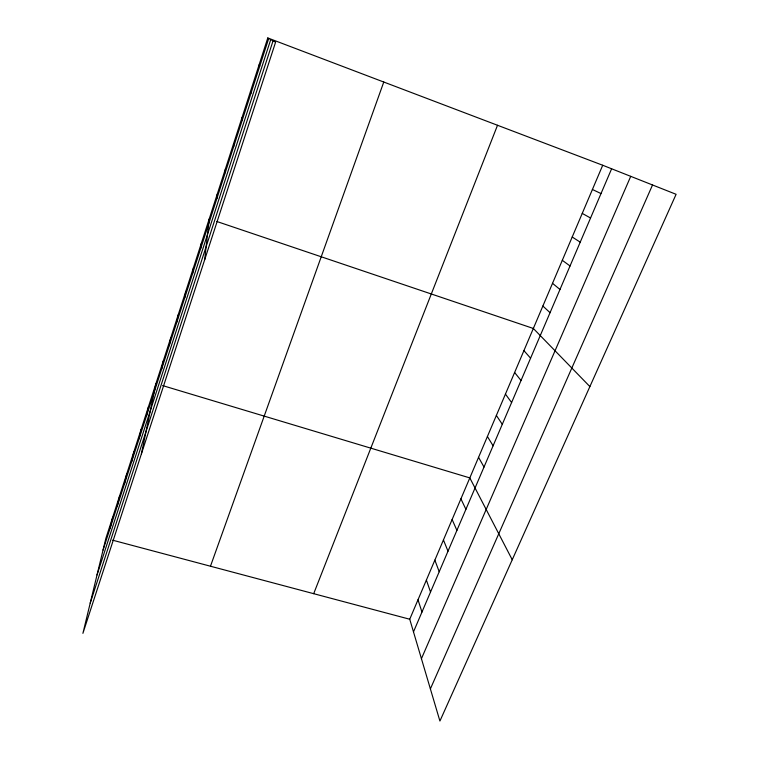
<?xml version="1.0" encoding="UTF-8"?>
<svg xmlns="http://www.w3.org/2000/svg" width="759" height="759" viewBox="0 0 759 759"><rect width="100%" height="100%" fill="white"/><g stroke="black" fill="none" stroke-linecap="round" stroke-linejoin="round"><path stroke-width="1.14" d="M225.233 172.748L225.385 168.991M216.903 198.488L217.254 194.124M204.664 259.787L209.228 218.924M200.575 248.905L201.315 243.392M192.577 273.591L193.507 267.538M184.693 297.945L185.794 291.361M176.904 321.977L178.185 314.871M169.229 345.687L170.68 338.078M161.658 369.083L163.27 360.98M141.373 453.977L155.956 383.589M146.572 415.638L148.517 406.577M139.077 438.787L141.174 429.262M131.677 461.633L133.926 451.662M124.381 484.176L126.781 473.758M117.171 506.424L119.713 495.58M110.064 528.378L112.749 517.126M267.785 37.95L105.862 538.397L82.902 633.357L275.593 42.181L267.785 37.95L602.712 165.253L676.098 194.304L439.916 721.05L409.737 619.24L602.712 165.253M103.044 550.057L268.724 38.453M97.029 574.933L270.745 39.553M90.217 603.12L273.06 40.815M210.471 566.223L383.769 82.038M313.695 593.68L497.515 125.273M413.484 631.867L611.621 168.783M421.435 658.679L630.729 176.344M430.381 688.887L652.531 184.978M112.588 540.18L409.737 619.24M162.568 385.572L469.812 477.904L512.24 559.763M216.837 221.495L533.34 328.467L589.885 386.587M592.409 189.484L601.014 193.564M582.248 213.402L590.549 218.023M572.21 237.007L580.227 242.159M562.305 260.309L570.037 265.973M552.524 283.325L559.981 289.473M542.865 306.038L550.057 312.68M523.919 350.62L530.579 358.191M514.621 372.489L521.035 380.506M505.437 394.092L511.604 402.545M496.367 415.439L502.287 424.309M487.411 436.51L493.094 445.808M259.066 64.895L259.777 66.09M478.559 457.335L484.014 467.032M460.912 498.843L465.912 509.327M452.127 519.526L456.899 530.389M443.436 539.953L448 551.186M434.86 560.133L439.214 571.736M426.387 580.075L430.533 592.02M418.01 599.771L421.957 612.067M250.47 91.46L250.954 93.329M241.998 117.664L242.254 120.178M233.639 143.498L233.687 146.648"/></g></svg>
